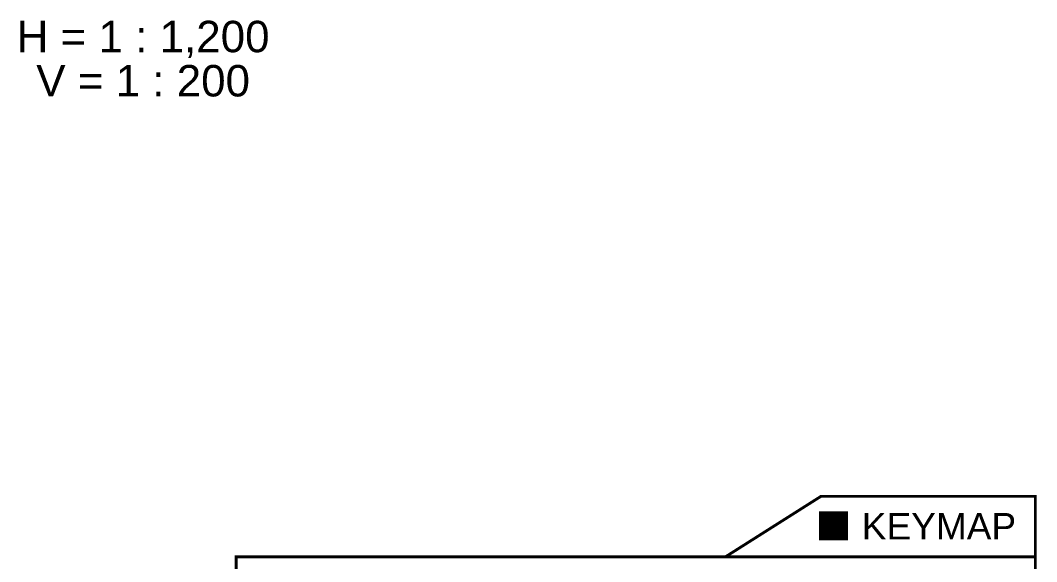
# Model space of a CAD drawing. Header units: millimetres. Extents: x 100 to 12208, y -4543 to 2792.
# Drawn here: x 3670.6 to 3798.4, y 150.1 to 218.2 of the extents above; entities that cross this region are included whole.
import ezdxf
from ezdxf.enums import TextEntityAlignment as Align

# ---------------------------------------------------------------- set-up
doc = ezdxf.new("R2010")
doc.units = ezdxf.units.MM
doc.set_wipeout_variables(frame=1)
for name, color, linetype in [('key-t', 7, 'Continuous'), ('박스', 7, 'Continuous'), ('주기', 7, 'Continuous')]:
    doc.layers.add(name, color=color, linetype=linetype)
doc.styles.get("Standard").update_dxf_attribs({"font": 'arial.ttf'})

msp = doc.modelspace()

# ---------------------------------------------------------------- texts
at = {"layer": '박스'}
for s, p in [('H = 1 : 1,200', (3686.06, 216.18)), ('V = 1 : 200', (3686.06, 210.62))]:
    msp.add_text(s, height=3.9553, dxfattribs=at).set_placement(p, align=Align.MIDDLE_CENTER)

# ---------------------------------------------------------------- wipeouts: each hides what was drawn before it
at = {"color": 7, "true_color": 0xffffff}
msp.add_wipeout([(3798.23, 150.72), (3798.23, 19.74), (3697.75, 19.74), (3697.75, 150.72), (3798.23, 150.72), (3798.23, 158.32), (3771.27, 158.32), (3759.28, 150.72)], dxfattribs=at)

# ---------------------------------------------------------------- next in the draw order: linework, layer by layer
at = {"layer": 'key-t', "linetype": 'Continuous', "const_width": 0.357}
msp.add_lwpolyline([(3798.23, 150.72), (3798.23, 19.74), (3697.75, 19.74), (3697.75, 150.72), (3798.23, 150.72), (3798.23, 158.32), (3771.27, 158.32), (3759.28, 150.72)], dxfattribs=at)

# ---------------------------------------------------------------- next in the draw order: wipeouts: each hides what was drawn before it
at = {"color": 7, "true_color": 0xffffff}
msp.add_wipeout([(3798.23, 150.72), (3798.23, 19.74), (3697.75, 19.74), (3697.75, 150.72), (3798.23, 150.72), (3798.23, 158.32), (3771.27, 158.32), (3759.28, 150.72)], dxfattribs=at)

# ---------------------------------------------------------------- next in the draw order: linework, layer by layer
at = {"layer": 'key-t', "linetype": 'Continuous', "const_width": 0.357}
msp.add_lwpolyline([(3798.23, 150.72), (3798.23, 19.74), (3697.75, 19.74), (3697.75, 150.72), (3798.23, 150.72), (3798.23, 158.32), (3771.27, 158.32), (3759.28, 150.72)], dxfattribs=at)

# ---------------------------------------------------------------- next in the draw order: texts
at = {"layer": '주기', "color": 7}
msp.add_text('■ KEYMAP', height=3.333, dxfattribs=at).set_placement((3783.2, 152.9), align=Align.CENTER)
msp.add_text('■ KEYMAP', height=3.333, dxfattribs=at).set_placement((3783.2, 152.9), align=Align.CENTER)

doc.saveas('drawing.dxf')
